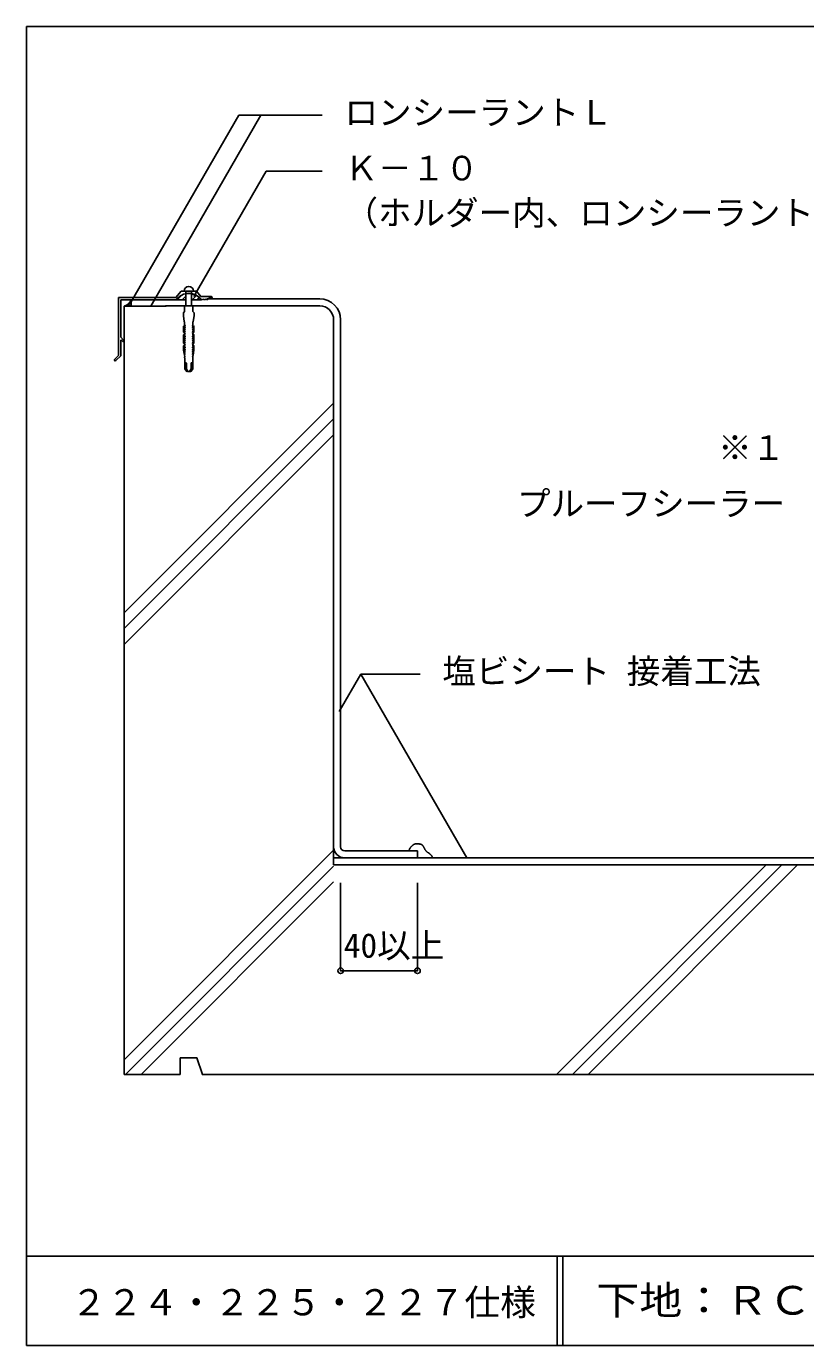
# Model space of a CAD drawing. Units: millimetres, scale not verified. Extents: x -663 to 617, y -965 to 1003.
# Drawn here: x -663 to -105, y 59 to 1003 of the extents above; entities that cross this region are included whole.
import ezdxf
from ezdxf.enums import TextEntityAlignment as Align

# ---------------------------------------------------------------- set-up
doc = ezdxf.new("R2010")
doc.units = ezdxf.units.MM
doc.header["$LTSCALE"] = 8
doc.header["$PDMODE"] = 32
doc.header["$PDSIZE"] = 4
for name, color, linetype in [('4-2', 7, 'Continuous'), ('4-4', 2, 'Continuous'), ('4-6', 2, 'Continuous'), ('4-7', 7, 'Continuous'), ('4-A', 7, 'Continuous'), ('4-B', 7, 'Continuous'), ('4-D', 4, 'Continuous'), ('4-E', 4, 'Continuous'), ('F-5', 6, 'Continuous'), ('F-7', 1, 'Continuous'), ('F-A', 7, 'Continuous')]:
    doc.layers.add(name, color=color, linetype=linetype)
doc.styles.add('HG丸ｺﾞｼｯｸM-PRO', font='')
doc.styles.add('ＭＳ ゴシック', font='')
doc.styles.get('HG丸ｺﾞｼｯｸM-PRO').set_extended_font_data('HG丸ｺﾞｼｯｸM-PRO')
doc.styles.get('ＭＳ ゴシック').set_extended_font_data('MS Gothic')

msp = doc.modelspace()

# ---------------------------------------------------------------- linework, layer by layer
at = {"layer": '4-2'}
for p, q in [((-587.883, 802.438), (-592.883, 802.438)), ((-592.883, 802.438), (-592.883, 777.572)), ((-587.883, 806.938), (-587.883, 802.438)), ((-452.883, 802.568), (-563.33, 802.568)), ((-555.554, 806.938), (-548.608, 806.938)), ((-544.608, 806.938), (-537.661, 806.938)), ((-442.883, 792.568), (-442.883, 402.568)), ((-382.883, 407.568), (-442.883, 407.568)), ((-442.883, 402.568), (-12.883, 402.568))]:
    msp.add_line(p, q, dxfattribs=at)
at = {"layer": '4-2', "color": 1}
msp.add_line((-562.883, 802.438), (-587.883, 802.438), dxfattribs=at)
at = {"layer": '4-2', "color": 2}
for p, q in [((-452.883, 807.568), (-533.341, 807.568)), ((-437.883, 415.568), (-437.883, 792.568))]:
    msp.add_line(p, q, dxfattribs=at)
at = {"layer": '4-2'}
for points in [[(-388.88, 412.568), (-388.861, 412.699), (-388.828, 412.924), (-388.791, 413.148), (-388.746, 413.368), (-388.69, 413.585), (-388.621, 413.796), (-388.574, 413.916), (-388.533, 414.008), (-388.454, 414.164), (-388.367, 414.316), (-388.273, 414.465), (-388.173, 414.61), (-388.068, 414.752), (-388.006, 414.834), (-387.932, 414.928), (-387.801, 415.089), (-387.669, 415.247), (-387.533, 415.402), (-387.396, 415.556), (-387.257, 415.708), (-387.176, 415.795), (-387.09, 415.886), (-386.941, 416.042), (-386.789, 416.195), (-386.634, 416.345), (-386.475, 416.492), (-386.312, 416.633), (-386.214, 416.713), (-386.127, 416.781), (-385.972, 416.896), (-385.813, 417.003), (-385.65, 417.104), (-385.482, 417.197), (-385.311, 417.28), (-385.209, 417.324), (-385.096, 417.369), (-384.896, 417.436), (-384.692, 417.493), (-384.485, 417.54)], [(-384.485, 417.54), (-384.276, 417.58), (-384.065, 417.613), (-383.942, 417.63), (-383.794, 417.649), (-383.538, 417.676), (-383.281, 417.695), (-383.025, 417.704), (-382.77, 417.702), (-382.516, 417.688), (-382.369, 417.674), (-382.262, 417.66), (-382.078, 417.631), (-381.894, 417.597), (-381.71, 417.559), (-381.526, 417.519), (-381.341, 417.478), (-381.233, 417.455), (-381.111, 417.43), (-380.901, 417.387), (-380.691, 417.341), (-380.484, 417.288), (-380.281, 417.226), (-380.085, 417.15), (-379.974, 417.098), (-379.875, 417.045), (-379.71, 416.942), (-379.552, 416.825), (-379.401, 416.697), (-379.258, 416.56), (-379.122, 416.415), (-379.046, 416.328), (-378.962, 416.225), (-378.824, 416.044), (-378.694, 415.858), (-378.57, 415.668), (-378.453, 415.474), (-378.34, 415.278), (-378.276, 415.163), (-378.209, 415.04)], [(-378.209, 415.04), (-378.095, 414.827), (-377.983, 414.612), (-377.872, 414.397), (-377.761, 414.181), (-377.65, 413.965), (-377.585, 413.84), (-377.496, 413.671), (-377.34, 413.382), (-377.176, 413.097), (-377.001, 412.82), (-376.812, 412.553), (-376.607, 412.301), (-376.479, 412.161), (-376.433, 412.114), (-376.351, 412.035), (-376.267, 411.958), (-376.18, 411.884), (-376.091, 411.813), (-376, 411.745), (-375.946, 411.707), (-375.856, 411.648), (-375.698, 411.552), (-375.537, 411.46), (-375.374, 411.371), (-375.211, 411.282), (-375.05, 411.19), (-374.959, 411.135), (-374.866, 411.075), (-374.71, 410.968), (-374.558, 410.855), (-374.408, 410.737), (-374.261, 410.617), (-374.115, 410.495), (-374.03, 410.424), (-373.925, 410.334), (-373.743, 410.179), (-373.564, 410.022), (-373.388, 409.861), (-373.218, 409.694)], [(-373.218, 409.694), (-373.055, 409.521), (-372.964, 409.417), (-372.912, 409.354), (-372.826, 409.245), (-372.744, 409.132), (-372.666, 409.017), (-372.593, 408.899), (-372.526, 408.777), (-372.49, 408.706), (-372.443, 408.604), (-372.372, 408.425), (-372.31, 408.243), (-372.256, 408.057), (-372.206, 407.868), (-372.161, 407.679), (-372.135, 407.568)]]:
    msp.add_lwpolyline(points, dxfattribs=at)
for centre, radius, start, end in [((-594.698, 809.482), 7.275, 284.45015, 339.52427), ((-452.883, 792.568), 10, 0, 90), ((-434.883, 415.568), 8, 180, 270)]:
    msp.add_arc(centre, radius, start, end, dxfattribs=at)
at = {"layer": '4-2', "color": 2}
msp.add_arc((-452.883, 792.568), 15, 0, 90, dxfattribs=at)
at = {"layer": '4-4'}
for p, q in [((-592.883, 777.572), (-592.883, 252.568)), ((-434.883, 412.568), (-382.883, 412.568)), ((-382.883, 412.568), (-382.883, 407.568)), ((-382.883, 407.568), (-72.883, 407.568)), ((-552.883, 264.568), (-552.883, 252.568)), ((-592.883, 252.568), (-552.883, 252.568))]:
    msp.add_line(p, q, dxfattribs=at)
msp.add_lwpolyline([(-552.883, 264.568), (-540.883, 264.568), (-536.883, 252.568), (-12.883, 252.568)], dxfattribs=at)
msp.add_arc((-434.883, 415.568), 3, 180, 270, dxfattribs=at)
at = {"layer": '4-6'}
for p, q in [((-555.858, 808.638), (-552.108, 813.138)), ((-547.108, 813.138), (-552.108, 813.138)), ((-547.108, 813.138), (-546.608, 812.638)), ((-546.108, 813.138), (-546.608, 812.638)), ((-541.108, 813.138), (-546.108, 813.138)), ((-541.108, 813.138), (-537.941, 809.338)), ((-596.858, 808.638), (-596.858, 767.138)), ((-555.858, 808.638), (-596.858, 808.638)), ((-595.358, 806.938), (-555.554, 806.938)), ((-595.358, 806.938), (-595.358, 780.138)), ((-530.458, 809.338), (-537.941, 809.338)), ((-536.858, 807.438), (-537.536, 806.759)), ((-537.069, 807.226), (-537.26, 807.035)), ((-533.358, 806.938), (-532.058, 808.138)), ((-530.458, 808.138), (-532.058, 808.138)), ((-595.358, 780.138), (-593.074, 777.854)), ((-595.358, 777.716), (-595.358, 766.94)), ((-594.845, 777.928), (-593.923, 777.006)), ((-596.858, 767.138), (-599.682, 764.313)), ((-595.358, 766.94), (-598.833, 763.465))]:
    msp.add_line(p, q, dxfattribs=at)
for points in [[(-535.358, 806.938), (-535.858, 807.438), (-536.358, 806.938), (-536.858, 807.438)], [(-533.358, 806.938), (-533.858, 807.438), (-534.358, 806.938), (-534.858, 807.438), (-535.358, 806.938), (-535.858, 807.438), (-536.358, 806.938)], [(-535.358, 806.938), (-535.858, 807.438), (-536.358, 806.938)]]:
    msp.add_lwpolyline(points, dxfattribs=at)
for centre, radius, start, end in [((-546.608, 800.538), 11, 34.44351, 144.42147), ((-530.458, 808.738), 0.6, 270, 90), ((-595.058, 777.716), 0.3, 45, 180), ((-593.499, 777.43), 0.6, 225, 45), ((-599.258, 763.889), 0.6, 135, 315)]:
    msp.add_arc(centre, radius, start, end, dxfattribs=at)
at = {"layer": '4-7'}
for p, q in [((-543.296, 813.138), (-549.919, 813.138)), ((-548.608, 813.138), (-548.608, 802.568)), ((-544.608, 813.138), (-544.608, 802.568)), ((-549.776, 782.944), (-549.776, 782.944)), ((-549.776, 782.944), (-549.776, 782.944)), ((-543.439, 782.944), (-543.439, 782.944)), ((-543.439, 782.944), (-543.439, 782.944)), ((-549.777, 767.277), (-549.343, 766.453)), ((-543.438, 767.277), (-543.872, 766.453))]:
    msp.add_line(p, q, dxfattribs=at)
for points in [[(-549.608, 798.473), (-549.608, 802.568), (-546.608, 802.568)], [(-543.608, 798.473), (-543.608, 802.568), (-546.608, 802.568)], [(-549.608, 798.473), (-550.358, 797.648), (-550.358, 795.55), (-549.809, 791.432), (-549.567, 791.024), (-549.608, 791.024), (-549.608, 789.21), (-549.175, 788.386)], [(-543.608, 798.473), (-542.858, 797.648), (-542.858, 795.55), (-543.406, 791.432), (-543.648, 791.024), (-543.608, 791.024), (-543.608, 789.21), (-544.041, 788.386)], [(-549.304, 788.139), (-550.283, 788.139), (-550.283, 783.905), (-549.781, 782.944), (-549.776, 782.944)], [(-549.236, 786.819), (-549.744, 787.644), (-549.744, 788.139)], [(-549.236, 785.253), (-549.744, 786.077), (-549.744, 786.555), (-549.395, 786.572)], [(-549.293, 783.686), (-549.744, 784.51), (-549.744, 784.988), (-549.396, 785.005)], [(-543.979, 786.819), (-543.471, 787.644), (-543.471, 788.139)], [(-543.979, 785.253), (-543.471, 786.077), (-543.471, 786.555), (-543.82, 786.572)], [(-543.922, 783.686), (-543.471, 784.51), (-543.471, 784.988), (-543.819, 785.005)], [(-543.911, 788.139), (-542.933, 788.139), (-542.933, 783.905), (-543.434, 782.944), (-543.439, 782.944)], [(-549.744, 781.872), (-550.283, 781.872), (-550.283, 776.075), (-549.776, 775.11)], [(-549.776, 782.944), (-549.773, 783.421), (-549.455, 783.439)], [(-549.776, 775.11), (-549.773, 775.588), (-549.452, 775.605)], [(-549.236, 780.553), (-549.744, 781.377), (-549.744, 781.872)], [(-549.236, 778.986), (-549.744, 779.81), (-549.744, 780.288), (-549.396, 780.305)], [(-549.236, 777.419), (-549.744, 778.244), (-549.744, 778.721), (-549.396, 778.739)], [(-549.293, 775.853), (-549.744, 776.677), (-549.744, 777.155), (-549.396, 777.172)], [(-543.979, 780.553), (-543.471, 781.377), (-543.471, 781.872)], [(-543.979, 778.986), (-543.471, 779.81), (-543.471, 780.288), (-543.819, 780.305)], [(-543.979, 777.419), (-543.471, 778.244), (-543.471, 778.721), (-543.819, 778.739)], [(-543.922, 775.853), (-543.471, 776.677), (-543.471, 777.155), (-543.819, 777.172)], [(-543.439, 775.11), (-543.442, 775.588), (-543.763, 775.605)], [(-543.439, 782.944), (-543.442, 783.421), (-543.76, 783.439)], [(-543.471, 781.872), (-542.933, 781.872), (-542.933, 776.075), (-543.439, 775.11)], [(-549.744, 774.039), (-550.283, 774.039), (-550.283, 770.79), (-549.777, 767.277), (-549.776, 767.755), (-549.467, 767.772)], [(-549.323, 768.019), (-549.773, 768.844), (-549.771, 769.321), (-549.449, 769.339)], [(-549.3, 769.586), (-549.764, 770.41), (-549.76, 770.888), (-549.426, 770.905)], [(-549.268, 771.153), (-549.749, 771.977), (-549.744, 772.455), (-549.396, 772.472)], [(-549.236, 772.719), (-549.744, 773.544), (-549.744, 774.039)], [(-549.473, 766.205), (-549.608, 766.205), (-549.608, 765.422), (-549.458, 765.422), (-549.458, 763.814), (-549.451, 763.814)], [(-543.979, 772.719), (-543.471, 773.544), (-543.471, 774.039)], [(-543.947, 771.153), (-543.467, 771.977), (-543.471, 772.455), (-543.819, 772.472)], [(-543.915, 769.586), (-543.451, 770.41), (-543.455, 770.888), (-543.789, 770.905)], [(-543.892, 768.019), (-543.442, 768.844), (-543.444, 769.321), (-543.766, 769.339)], [(-543.742, 766.205), (-543.608, 766.205), (-543.608, 765.422), (-543.758, 765.422), (-543.758, 763.814), (-543.764, 763.814)], [(-543.471, 774.039), (-542.933, 774.039), (-542.933, 770.79), (-543.438, 767.277), (-543.439, 767.755), (-543.748, 767.772)], [(-549.401, 763.484), (-549.401, 757.534), (-548.96, 756.882), (-547.958, 755.568), (-547.808, 755.568), (-548.893, 757.534), (-548.893, 761.505)], [(-548.31, 761.505), (-548.31, 757.534), (-547.225, 755.568), (-546.608, 755.568)], [(-544.905, 761.505), (-544.905, 757.534), (-545.99, 755.568), (-546.608, 755.568)], [(-543.814, 763.484), (-543.814, 757.534), (-544.255, 756.882), (-545.258, 755.568), (-545.407, 755.568), (-544.322, 757.534), (-544.322, 761.505)]]:
    msp.add_lwpolyline(points, dxfattribs=at)
msp.add_arc((-546.608, 813.138), 3.311, 0, 180, dxfattribs=at)
for centre, major_axis, start_param, end_param in [((-549.5, 783.662), (0, -0.229), 0.2312026, 1.6765256), ((-549.443, 786.795), (0, -0.229), 0.2312026, 1.6765256), ((-549.443, 785.228), (0, -0.229), 0.2312026, 1.6765256), ((-549.315, 788.31), (0, -0.172), 0.06848, 2.1628795), ((-543.9, 788.31), (0, -0.172), 4.1203058, 6.2147054), ((-543.772, 786.795), (0, -0.229), 4.6066597, 6.0519827), ((-543.772, 785.228), (0, -0.229), 4.6066597, 6.0519827), ((-543.715, 783.662), (0, -0.229), 4.6066597, 6.0519827), ((-549.798, 782.408), (0, -0.536), 0.0442118, 3.0973809), ((-549.798, 774.574), (0, -0.536), 0.0442118, 3.0973809), ((-549.501, 775.828), (0, -0.229), 0.2312026, 1.6765256), ((-549.443, 780.528), (0, -0.229), 0.2312026, 1.6765256), ((-549.443, 778.962), (0, -0.229), 0.2312026, 1.6765256), ((-549.443, 777.395), (0, -0.229), 0.2312026, 1.6765256), ((-543.772, 780.528), (0, -0.229), 4.6066597, 6.0519827), ((-543.772, 778.962), (0, -0.229), 4.6066597, 6.0519827), ((-543.772, 777.395), (0, -0.229), 4.6066597, 6.0519827), ((-543.714, 775.828), (0, -0.229), 4.6066597, 6.0519827), ((-543.417, 782.408), (0, -0.536), 3.1858044, 6.2389735), ((-543.417, 774.574), (0, -0.536), 3.1858044, 6.2389735), ((-549.53, 767.995), (0, -0.229), 0.2312026, 1.6765256), ((-549.486, 766.378), (0, -0.174), 0.0818475, 2.1771705), ((-549.508, 769.562), (0, -0.229), 0.2312026, 1.6765256), ((-549.476, 771.128), (0, -0.229), 0.2312026, 1.6765256), ((-549.443, 772.695), (0, -0.229), 0.2312026, 1.6765256), ((-543.772, 772.695), (0, -0.229), 4.6066597, 6.0519827), ((-543.739, 771.128), (0, -0.229), 4.6066597, 6.0519827), ((-543.707, 769.562), (0, -0.229), 4.6066597, 6.0519827), ((-543.685, 767.995), (0, -0.229), 4.6066597, 6.0519827), ((-543.729, 766.378), (0, -0.174), 4.1060148, 6.2013378), ((-550.127, 763.52), (0, -0.8), 1.5261677, 1.947508), ((-548.602, 761.495), (0, -0.321), 1.5390306, 4.6806232), ((-544.614, 761.495), (0, -0.321), 1.6025621, 4.7441547), ((-543.088, 763.52), (0, -0.8), 4.3356773, 4.7570176)]:
    msp.add_ellipse(centre, major_axis=major_axis, ratio=0.909574, start_param=start_param, end_param=end_param, dxfattribs=at)
at = {"layer": '4-A'}
for p, q in [((-588.493, 804.265), (-510.738, 938.94)), ((-573.779, 802.438), (-494.969, 938.94)), ((-451.123, 938.94), (-510.738, 938.94)), ((-543.094, 809.373), (-491.306, 899.071)), ((-451.123, 899.071), (-491.306, 899.071)), ((-438.87, 512.368), (-423.453, 539.071)), ((-381.059, 539.071), (-423.453, 539.071)), ((-347.53, 407.568), (-423.453, 539.071))]:
    msp.add_line(p, q, dxfattribs=at)
at = {"layer": '4-B'}
for p, q in [((-437.883, 326.834), (-437.883, 389.76)), ((-382.883, 326.834), (-382.883, 389.76)), ((-437.883, 326.834), (-382.883, 326.834))]:
    msp.add_line(p, q, dxfattribs=at)
at = {"layer": '4-B', "color": 1}
for p in [(-437.883, 326.834), (-382.883, 326.834)]:
    msp.add_point(p, dxfattribs=at)
at = {"layer": '4-D'}
for p, q in [((-592.435, 802.568), (-592.304, 802.438)), ((-591.433, 802.981), (-590.89, 802.438)), ((-590.546, 803.508), (-589.476, 802.438)), ((-589.762, 804.138), (-588.061, 802.438)), ((-589.075, 804.866), (-587.883, 803.673)), ((-588.488, 805.693), (-587.883, 805.087)), ((-588.007, 806.626), (-587.883, 806.501)), ((-554.824, 806.938), (-551.253, 810.508)), ((-551.289, 806.938), (-548.608, 809.619)), ((-544.608, 810.083), (-543.578, 811.112)), ((-544.218, 806.938), (-541.097, 810.058)), ((-540.682, 806.938), (-539.07, 808.549))]:
    msp.add_line(p, q, dxfattribs=at)
at = {"layer": '4-E'}
for p, q in [((-592.883, 583.006), (-442.883, 733.006)), ((-592.883, 571.692), (-442.883, 721.692)), ((-592.883, 560.378), (-442.883, 710.378)), ((-592.883, 263.006), (-442.883, 413.006)), ((-592.006, 252.568), (-442.883, 401.692)), ((-283.32, 252.568), (-133.32, 402.568)), ((-272.006, 252.568), (-122.006, 402.568)), ((-260.693, 252.568), (-110.693, 402.568)), ((-580.693, 252.568), (-442.883, 390.378))]:
    msp.add_line(p, q, dxfattribs=at)
at = {"layer": 'F-5'}
for p, q in [((-662.883, 122.568), (617.117, 122.568)), ((-282.883, 122.568), (-282.883, 58.568)), ((-278.883, 122.568), (-278.883, 58.568))]:
    msp.add_line(p, q, dxfattribs=at)
at = {"layer": 'F-7'}
for p, q in [((-662.883, 1002.568), (617.117, 1002.568)), ((-662.883, 1002.568), (-662.883, 58.568)), ((-662.883, 58.568), (617.117, 58.568))]:
    msp.add_line(p, q, dxfattribs=at)

# ---------------------------------------------------------------- texts
at = {"layer": '4-A', "style": 'ＭＳ ゴシック'}
for s, p in [('ロンシーラントＬ', (-435.123, 926.94)), ('Ｋ－１０', (-435.123, 887.071)), ('（ホルダー内、ロンシーラントＬ充填）', (-435.123, 855.071)), ('※１', (-167.629, 687.071)), ('プルーフシーラー', (-311.629, 647.071)), ('塩ビシート 接着工法', (-365.059, 527.071))]:
    msp.add_text(s, height=17.6, dxfattribs=at).set_placement(p, align=Align.BOTTOM_LEFT)
at = {"layer": '4-B', "style": 'ＭＳ ゴシック'}
msp.add_text('40以上', height=17.6, dxfattribs=at).set_placement((-435.708, 330.834), align=Align.BOTTOM_LEFT)
at = {"layer": 'F-A', "style": 'HG丸ｺﾞｼｯｸM-PRO', "width": 1.1}
msp.add_text('下地：ＲＣ', height=20.53, dxfattribs=at).set_placement((-254.883, 74.568), align=Align.BOTTOM_LEFT)
at = {"layer": 'F-A', "style": 'HG丸ｺﾞｼｯｸM-PRO'}
msp.add_text('２２４・２２５・２２７仕様', height=18.77, dxfattribs=at).set_placement((-630.883, 74.568), align=Align.BOTTOM_LEFT)

doc.saveas('drawing.dxf')
